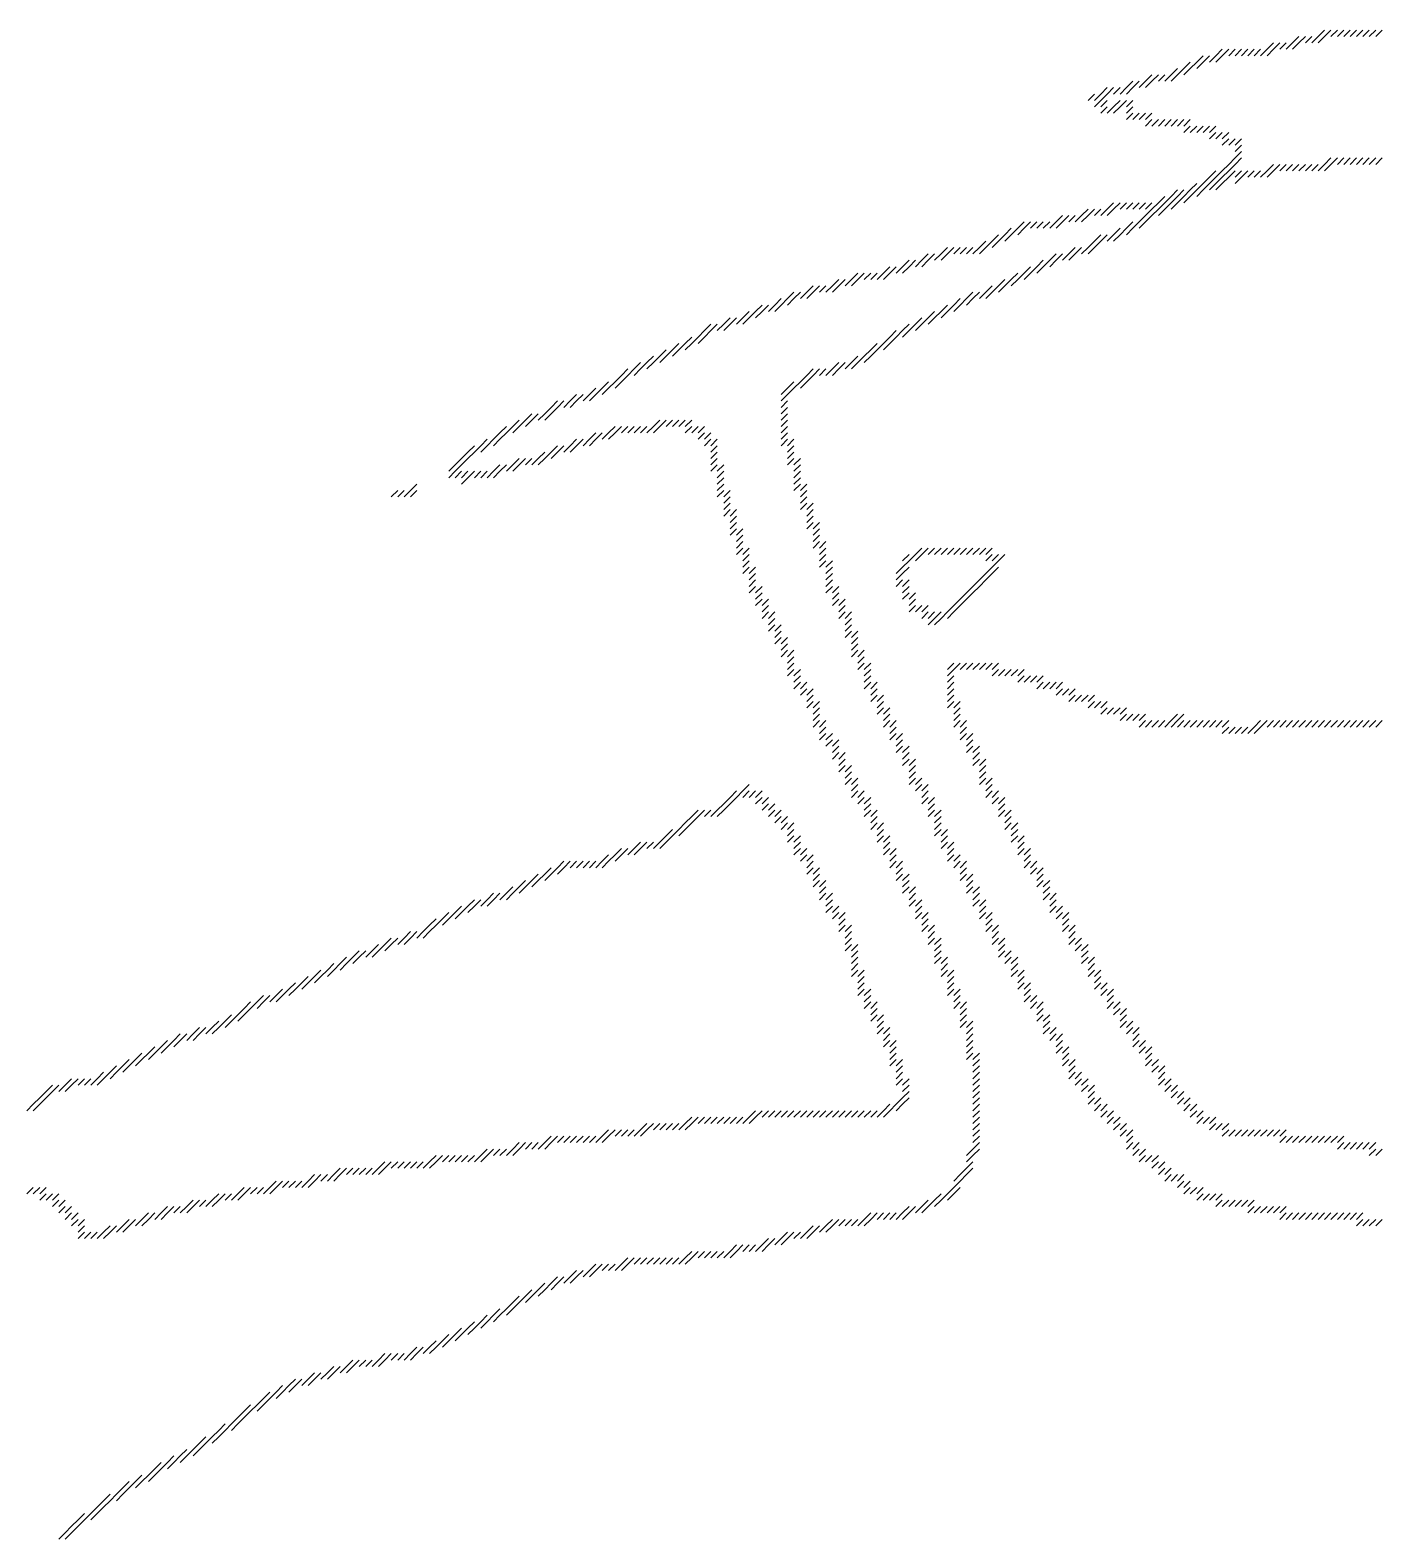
# Model space of a CAD drawing. Header units: metres. Extents: x 526 to 1383, y 73 to 1012.
# Drawn here: x 715.5 to 926.5, y 724.5 to 960 of the extents above; entities that cross this region are included whole.
import ezdxf

# ---------------------------------------------------------------- set-up
doc = ezdxf.new("R2010")
doc.units = ezdxf.units.M

msp = doc.modelspace()

# ---------------------------------------------------------------- linework, layer by layer
for p, q in [((913, 958), (914, 959)), ((914, 958), (915, 959)), ((915, 958), (916, 959)), ((916, 958), (917, 959)), ((917, 959), (918, 960)), ((917, 958), (918, 959)), ((918, 959), (919, 960)), ((919, 959), (920, 960)), ((920, 959), (921, 960)), ((921, 959), (922, 960)), ((922, 959), (923, 960)), ((923, 959), (924, 960)), ((924, 959), (925, 960)), ((925, 959), (926, 960)), ((926, 959), (927, 960)), ((901, 956), (902, 957)), ((902, 956), (903, 957)), ((903, 956), (904, 957)), ((904, 956), (905, 957)), ((905, 956), (906, 957)), ((906, 956), (907, 957)), ((907, 956), (908, 957)), ((908, 956), (909, 957)), ((909, 957), (910, 958)), ((909, 956), (910, 957)), ((910, 957), (911, 958)), ((911, 957), (912, 958)), ((912, 957), (913, 958)), ((913, 957), (914, 958)), ((894, 953), (895, 954)), ((895, 953), (896, 954)), ((896, 954), (897, 955)), ((896, 953), (897, 954)), ((897, 954), (898, 955)), ((898, 955), (899, 956)), ((898, 954), (899, 955)), ((899, 955), (900, 956)), ((900, 955), (901, 956)), ((901, 955), (902, 956)), ((887, 951), (888, 952)), ((888, 951), (889, 952)), ((889, 951), (890, 952)), ((890, 952), (891, 953)), ((890, 951), (891, 952)), ((891, 952), (892, 953)), ((892, 952), (893, 953)), ((893, 952), (894, 953)), ((894, 952), (895, 953)), ((881, 949), (882, 950)), ((882, 949), (883, 950)), ((883, 950), (884, 951)), ((883, 949), (884, 950)), ((884, 950), (885, 951)), ((885, 950), (886, 951)), ((886, 950), (887, 951)), ((887, 950), (888, 951)), ((882, 948), (883, 949)), ((883, 948), (884, 949)), ((883, 947), (884, 948)), ((884, 947), (885, 948)), ((885, 948), (886, 949)), ((885, 947), (886, 948)), ((886, 948), (887, 949)), ((887, 948), (888, 949)), ((887, 947), (888, 948)), ((887, 946), (888, 947)), ((888, 946), (889, 947)), ((889, 946), (890, 947)), ((890, 946), (891, 947)), ((890, 945), (891, 946)), ((891, 945), (892, 946)), ((892, 945), (893, 946)), ((893, 945), (894, 946)), ((894, 945), (895, 946)), ((895, 945), (896, 946)), ((896, 945), (897, 946)), ((896, 944), (897, 945)), ((897, 944), (898, 945)), ((898, 944), (899, 945)), ((899, 944), (900, 945)), ((900, 944), (901, 945)), ((900, 943), (901, 944)), ((901, 943), (902, 944)), ((902, 943), (903, 944)), ((902, 942), (903, 943)), ((903, 942), (904, 943)), ((904, 942), (905, 943)), ((904, 941), (905, 942)), ((903, 939), (904, 940)), ((904, 940), (905, 941)), ((904, 939), (905, 940)), ((918, 939), (919, 940)), ((919, 939), (920, 940)), ((920, 939), (921, 940)), ((921, 939), (922, 940)), ((922, 939), (923, 940)), ((923, 939), (924, 940)), ((924, 939), (925, 940)), ((925, 939), (926, 940)), ((926, 939), (927, 940)), ((900, 937), (901, 938)), ((901, 937), (902, 938)), ((902, 938), (903, 939)), ((902, 937), (903, 938)), ((903, 938), (904, 939)), ((903, 937), (904, 938)), ((904, 937), (905, 938)), ((905, 937), (906, 938)), ((906, 937), (907, 938)), ((907, 937), (908, 938)), ((908, 937), (909, 938)), ((909, 938), (910, 939)), ((909, 937), (910, 938)), ((910, 938), (911, 939)), ((911, 938), (912, 939)), ((912, 938), (913, 939)), ((913, 938), (914, 939)), ((914, 938), (915, 939)), ((915, 938), (916, 939)), ((916, 938), (917, 939)), ((917, 938), (918, 939)), ((918, 938), (919, 939)), ((894, 934), (895, 935)), ((895, 934), (896, 935)), ((896, 934), (897, 935)), ((897, 935), (898, 936)), ((897, 934), (898, 935)), ((898, 935), (899, 936)), ((898, 934), (899, 935)), ((899, 936), (900, 937)), ((899, 935), (900, 936)), ((900, 936), (901, 937)), ((900, 935), (901, 936)), ((901, 936), (902, 937)), ((901, 935), (902, 936)), ((902, 936), (903, 937)), ((904, 936), (905, 937)), ((884, 932), (885, 933)), ((885, 932), (886, 933)), ((886, 932), (887, 933)), ((887, 932), (888, 933)), ((888, 932), (889, 933)), ((889, 932), (890, 933)), ((890, 932), (891, 933)), ((891, 932), (892, 933)), ((892, 933), (893, 934)), ((892, 932), (893, 933)), ((893, 933), (894, 934)), ((893, 932), (894, 933)), ((894, 933), (895, 934)), ((894, 932), (895, 933)), ((895, 933), (896, 934)), ((896, 933), (897, 934)), ((876, 930), (877, 931)), ((877, 930), (878, 931)), ((878, 930), (879, 931)), ((879, 930), (880, 931)), ((880, 931), (881, 932)), ((880, 930), (881, 931)), ((881, 931), (882, 932)), ((882, 931), (883, 932)), ((883, 931), (884, 932)), ((884, 931), (885, 932)), ((889, 930), (890, 931)), ((890, 931), (891, 932)), ((890, 930), (891, 931)), ((891, 931), (892, 932)), ((892, 931), (893, 932)), ((866, 927), (867, 928)), ((867, 927), (868, 928)), ((868, 928), (869, 929)), ((868, 927), (869, 928)), ((869, 928), (870, 929)), ((870, 929), (871, 930)), ((870, 928), (871, 929)), ((871, 929), (872, 930)), ((872, 929), (873, 930)), ((873, 929), (874, 930)), ((874, 929), (875, 930)), ((875, 929), (876, 930)), ((876, 929), (877, 930)), ((882, 927), (883, 928)), ((883, 927), (884, 928)), ((884, 927), (885, 928)), ((885, 928), (886, 929)), ((885, 927), (886, 928)), ((886, 928), (887, 929)), ((887, 929), (888, 930)), ((887, 928), (888, 929)), ((888, 929), (889, 930)), ((889, 929), (890, 930)), ((858, 925), (859, 926)), ((859, 925), (860, 926)), ((860, 925), (861, 926)), ((861, 925), (862, 926)), ((862, 925), (863, 926)), ((863, 925), (864, 926)), ((864, 926), (865, 927)), ((864, 925), (865, 926)), ((865, 926), (866, 927)), ((866, 926), (867, 927)), ((878, 925), (879, 926)), ((879, 925), (880, 926)), ((880, 925), (881, 926)), ((881, 926), (882, 927)), ((881, 925), (882, 926)), ((882, 926), (883, 927)), ((852, 923), (853, 924)), ((853, 923), (854, 924)), ((854, 923), (855, 924)), ((855, 924), (856, 925)), ((855, 923), (856, 924)), ((856, 924), (857, 925)), ((857, 924), (858, 925)), ((858, 924), (859, 925)), ((873, 923), (874, 924)), ((874, 923), (875, 924)), ((875, 924), (876, 925)), ((875, 923), (876, 924)), ((876, 924), (877, 925)), ((877, 924), (878, 925)), ((878, 924), (879, 925)), ((841, 920), (842, 921)), ((842, 920), (843, 921)), ((843, 920), (844, 921)), ((844, 921), (845, 922)), ((844, 920), (845, 921)), ((845, 921), (846, 922)), ((846, 921), (847, 922)), ((847, 921), (848, 922)), ((848, 921), (849, 922)), ((849, 922), (850, 923)), ((849, 921), (850, 922)), ((850, 922), (851, 923)), ((851, 922), (852, 923)), ((852, 922), (853, 923)), ((867, 920), (868, 921)), ((868, 920), (869, 921)), ((869, 921), (870, 922)), ((869, 920), (870, 921)), ((870, 921), (871, 922)), ((871, 922), (872, 923)), ((871, 921), (872, 922)), ((872, 922), (873, 923)), ((873, 922), (874, 923)), ((834, 918), (835, 919)), ((835, 918), (836, 919)), ((836, 918), (837, 919)), ((837, 919), (838, 920)), ((837, 918), (838, 919)), ((838, 919), (839, 920)), ((839, 919), (840, 920)), ((840, 919), (841, 920)), ((841, 919), (842, 920)), ((862, 918), (863, 919)), ((863, 918), (864, 919)), ((864, 918), (865, 919)), ((865, 919), (866, 920)), ((865, 918), (866, 919)), ((866, 919), (867, 920)), ((867, 919), (868, 920)), ((829, 916), (830, 917)), ((830, 916), (831, 917)), ((831, 916), (832, 917)), ((832, 917), (833, 918)), ((832, 916), (833, 917)), ((833, 917), (834, 918)), ((834, 917), (835, 918)), ((858, 916), (859, 917)), ((859, 916), (860, 917)), ((860, 917), (861, 918)), ((860, 916), (861, 917)), ((861, 917), (862, 918)), ((862, 917), (863, 918)), ((821, 913), (822, 914)), ((822, 913), (823, 914)), ((823, 913), (824, 914)), ((824, 914), (825, 915)), ((824, 913), (825, 914)), ((825, 914), (826, 915)), ((826, 914), (827, 915)), ((827, 915), (828, 916)), ((827, 914), (828, 915)), ((828, 915), (829, 916)), ((829, 915), (830, 916)), ((852, 913), (853, 914)), ((853, 913), (854, 914)), ((854, 914), (855, 915)), ((854, 913), (855, 914)), ((855, 914), (856, 915)), ((856, 915), (857, 916)), ((856, 914), (857, 915)), ((857, 915), (858, 916)), ((858, 915), (859, 916)), ((818, 911), (819, 912)), ((819, 911), (820, 912)), ((820, 912), (821, 913)), ((820, 911), (821, 912)), ((821, 912), (822, 913)), ((849, 911), (850, 912)), ((850, 912), (851, 913)), ((850, 911), (851, 912)), ((851, 912), (852, 913)), ((852, 912), (853, 913)), ((814, 909), (815, 910)), ((815, 909), (816, 910)), ((816, 910), (817, 911)), ((816, 909), (817, 910)), ((817, 910), (818, 911)), ((818, 910), (819, 911)), ((846, 909), (847, 910)), ((847, 910), (848, 911)), ((847, 909), (848, 910)), ((848, 910), (849, 911)), ((849, 910), (850, 911)), ((808, 906), (809, 907)), ((809, 906), (810, 907)), ((810, 907), (811, 908)), ((810, 906), (811, 907)), ((811, 907), (812, 908)), ((812, 908), (813, 909)), ((812, 907), (813, 908)), ((813, 908), (814, 909)), ((814, 908), (815, 909)), ((837, 906), (838, 907)), ((838, 906), (839, 907)), ((839, 906), (840, 907)), ((840, 906), (841, 907)), ((841, 907), (842, 908)), ((841, 906), (842, 907)), ((842, 907), (843, 908)), ((843, 907), (844, 908)), ((844, 908), (845, 909)), ((844, 907), (845, 908)), ((845, 908), (846, 909)), ((846, 908), (847, 909)), ((805, 904), (806, 905)), ((806, 904), (807, 905)), ((807, 905), (808, 906)), ((807, 904), (808, 905)), ((808, 905), (809, 906)), ((834, 904), (835, 905)), ((835, 904), (836, 905)), ((836, 905), (837, 906)), ((836, 904), (837, 905)), ((837, 905), (838, 906)), ((797, 901), (798, 902)), ((798, 901), (799, 902)), ((799, 901), (800, 902)), ((800, 902), (801, 903)), ((800, 901), (801, 902)), ((801, 902), (802, 903)), ((802, 902), (803, 903)), ((803, 903), (804, 904)), ((803, 902), (804, 903)), ((804, 903), (805, 904)), ((805, 903), (806, 904)), ((833, 903), (834, 904)), ((833, 902), (834, 903)), ((833, 901), (834, 902)), ((834, 903), (835, 904)), ((793, 899), (794, 900)), ((794, 899), (795, 900)), ((795, 899), (796, 900)), ((796, 900), (797, 901)), ((796, 899), (797, 900)), ((797, 900), (798, 901)), ((833, 900), (834, 901)), ((833, 899), (834, 900)), ((789, 897), (790, 898)), ((790, 897), (791, 898)), ((791, 898), (792, 899)), ((791, 897), (792, 898)), ((792, 898), (793, 899)), ((793, 898), (794, 899)), ((806, 897), (807, 898)), ((807, 897), (808, 898)), ((808, 897), (809, 898)), ((809, 897), (810, 898)), ((810, 897), (811, 898)), ((811, 897), (812, 898)), ((812, 897), (813, 898)), ((813, 898), (814, 899)), ((813, 897), (814, 898)), ((814, 898), (815, 899)), ((815, 898), (816, 899)), ((816, 898), (817, 899)), ((817, 898), (818, 899)), ((818, 898), (819, 899)), ((818, 897), (819, 898)), ((819, 897), (820, 898)), ((820, 897), (821, 898)), ((833, 898), (834, 899)), ((833, 897), (834, 898)), ((784, 894), (785, 895)), ((785, 894), (786, 895)), ((786, 895), (787, 896)), ((786, 894), (787, 895)), ((787, 895), (788, 896)), ((788, 896), (789, 897)), ((788, 895), (789, 896)), ((789, 896), (790, 897)), ((797, 894), (798, 895)), ((798, 894), (799, 895)), ((799, 894), (800, 895)), ((800, 895), (801, 896)), ((800, 894), (801, 895)), ((801, 895), (802, 896)), ((802, 895), (803, 896)), ((803, 896), (804, 897)), ((803, 895), (804, 896)), ((804, 896), (805, 897)), ((805, 896), (806, 897)), ((806, 896), (807, 897)), ((820, 896), (821, 897)), ((821, 896), (822, 897)), ((821, 895), (822, 896)), ((822, 895), (823, 896)), ((822, 894), (823, 895)), ((833, 896), (834, 897)), ((833, 895), (834, 896)), ((834, 895), (835, 896)), ((834, 894), (835, 895)), ((782, 892), (783, 893)), ((783, 893), (784, 894)), ((783, 892), (784, 893)), ((784, 893), (785, 894)), ((791, 892), (792, 893)), ((792, 892), (793, 893)), ((793, 892), (794, 893)), ((794, 892), (795, 893)), ((795, 893), (796, 894)), ((795, 892), (796, 893)), ((796, 893), (797, 894)), ((797, 893), (798, 894)), ((822, 893), (823, 894)), ((822, 892), (823, 893)), ((834, 893), (835, 894)), ((834, 892), (835, 893)), ((835, 892), (836, 893)), ((781, 891), (782, 892)), ((781, 890), (782, 891)), ((782, 891), (783, 892)), ((782, 890), (783, 891)), ((783, 890), (784, 891)), ((784, 890), (785, 891)), ((785, 890), (786, 891)), ((786, 890), (787, 891)), ((787, 890), (788, 891)), ((788, 891), (789, 892)), ((788, 890), (789, 891)), ((789, 891), (790, 892)), ((790, 891), (791, 892)), ((791, 891), (792, 892)), ((822, 891), (823, 892)), ((823, 891), (824, 892)), ((823, 890), (824, 891)), ((835, 891), (836, 892)), ((835, 890), (836, 891)), ((772, 887), (773, 888)), ((773, 887), (774, 888)), ((774, 887), (775, 888)), ((775, 888), (776, 889)), ((775, 887), (776, 888)), ((783, 889), (784, 890)), ((823, 889), (824, 890)), ((823, 888), (824, 889)), ((823, 887), (824, 888)), ((824, 887), (825, 888)), ((835, 889), (836, 890)), ((835, 888), (836, 889)), ((836, 888), (837, 889)), ((836, 887), (837, 888)), ((824, 886), (825, 887)), ((824, 885), (825, 886)), ((836, 886), (837, 887)), ((836, 885), (837, 886)), ((837, 885), (838, 886)), ((824, 884), (825, 885)), ((825, 884), (826, 885)), ((825, 883), (826, 884)), ((837, 884), (838, 885)), ((837, 883), (838, 884)), ((825, 882), (826, 883)), ((825, 881), (826, 882)), ((826, 881), (827, 882)), ((826, 880), (827, 881)), ((837, 882), (838, 883)), ((838, 882), (839, 883)), ((838, 881), (839, 882)), ((838, 880), (839, 881)), ((826, 879), (827, 880)), ((826, 878), (827, 879)), ((827, 878), (828, 879)), ((838, 879), (839, 880)), ((839, 879), (840, 880)), ((839, 878), (840, 879)), ((854, 878), (855, 879)), ((855, 878), (856, 879)), ((856, 878), (857, 879)), ((857, 878), (858, 879)), ((858, 878), (859, 879)), ((859, 878), (860, 879)), ((860, 878), (861, 879)), ((861, 878), (862, 879)), ((862, 878), (863, 879)), ((863, 878), (864, 879)), ((864, 878), (865, 879)), ((865, 878), (866, 879)), ((827, 877), (828, 878)), ((827, 876), (828, 877)), ((839, 877), (840, 878)), ((839, 876), (840, 877)), ((840, 876), (841, 877)), ((852, 877), (853, 878)), ((852, 876), (853, 877)), ((853, 877), (854, 878)), ((854, 877), (855, 878)), ((865, 877), (866, 878)), ((866, 877), (867, 878)), ((866, 876), (867, 877)), ((867, 877), (868, 878)), ((827, 875), (828, 876)), ((828, 875), (829, 876)), ((828, 874), (829, 875)), ((828, 873), (829, 874)), ((840, 875), (841, 876)), ((840, 874), (841, 875)), ((840, 873), (841, 874)), ((851, 875), (852, 876)), ((851, 874), (852, 875)), ((851, 873), (852, 874)), ((852, 875), (853, 876)), ((852, 873), (853, 874)), ((863, 873), (864, 874)), ((864, 874), (865, 875)), ((864, 873), (865, 874)), ((865, 875), (866, 876)), ((865, 874), (866, 875)), ((866, 875), (867, 876)), ((828, 872), (829, 873)), ((829, 872), (830, 873)), ((829, 871), (830, 872)), ((840, 872), (841, 873)), ((841, 872), (842, 873)), ((841, 871), (842, 872)), ((852, 872), (853, 873)), ((852, 871), (853, 872)), ((853, 871), (854, 872)), ((861, 871), (862, 872)), ((862, 872), (863, 873)), ((862, 871), (863, 872)), ((863, 872), (864, 873)), ((829, 870), (830, 871)), ((830, 870), (831, 871)), ((830, 869), (831, 870)), ((830, 868), (831, 869)), ((831, 868), (832, 869)), ((841, 870), (842, 871)), ((842, 870), (843, 871)), ((842, 869), (843, 870)), ((842, 868), (843, 869)), ((843, 868), (844, 869)), ((853, 870), (854, 871)), ((853, 869), (854, 870)), ((854, 869), (855, 870)), ((855, 869), (856, 870)), ((855, 868), (856, 869)), ((856, 868), (857, 869)), ((857, 868), (858, 869)), ((858, 868), (859, 869)), ((859, 869), (860, 870)), ((859, 868), (860, 869)), ((860, 870), (861, 871)), ((860, 869), (861, 870)), ((861, 870), (862, 871)), ((831, 867), (832, 868)), ((831, 866), (832, 867)), ((832, 866), (833, 867)), ((843, 867), (844, 868)), ((843, 866), (844, 867)), ((856, 867), (857, 868)), ((857, 867), (858, 868)), ((832, 865), (833, 866)), ((832, 864), (833, 865)), ((833, 864), (834, 865)), ((843, 865), (844, 866)), ((844, 865), (845, 866)), ((844, 864), (845, 865)), ((833, 863), (834, 864)), ((833, 862), (834, 863)), ((834, 862), (835, 863)), ((834, 861), (835, 862)), ((844, 863), (845, 864)), ((844, 862), (845, 863)), ((845, 862), (846, 863)), ((845, 861), (846, 862)), ((834, 860), (835, 861)), ((834, 859), (835, 860)), ((835, 859), (836, 860)), ((845, 860), (846, 861)), ((846, 860), (847, 861)), ((846, 859), (847, 860)), ((859, 860), (860, 861)), ((859, 859), (860, 860)), ((860, 860), (861, 861)), ((861, 860), (862, 861)), ((862, 860), (863, 861)), ((863, 860), (864, 861)), ((864, 860), (865, 861)), ((865, 860), (866, 861)), ((866, 860), (867, 861)), ((866, 859), (867, 860)), ((867, 859), (868, 860)), ((868, 859), (869, 860)), ((869, 859), (870, 860)), ((870, 859), (871, 860)), ((835, 858), (836, 859)), ((835, 857), (836, 858)), ((836, 857), (837, 858)), ((846, 858), (847, 859)), ((846, 857), (847, 858)), ((847, 857), (848, 858)), ((859, 858), (860, 859)), ((859, 857), (860, 858)), ((870, 858), (871, 859)), ((871, 858), (872, 859)), ((872, 858), (873, 859)), ((873, 858), (874, 859)), ((873, 857), (874, 858)), ((874, 857), (875, 858)), ((875, 857), (876, 858)), ((876, 857), (877, 858)), ((836, 856), (837, 857)), ((837, 856), (838, 857)), ((837, 855), (838, 856)), ((837, 854), (838, 855)), ((838, 854), (839, 855)), ((847, 856), (848, 857)), ((847, 855), (848, 856)), ((848, 855), (849, 856)), ((848, 854), (849, 855)), ((859, 856), (860, 857)), ((859, 855), (860, 856)), ((859, 854), (860, 855)), ((860, 854), (861, 855)), ((876, 856), (877, 857)), ((877, 856), (878, 857)), ((878, 856), (879, 857)), ((878, 855), (879, 856)), ((879, 855), (880, 856)), ((880, 855), (881, 856)), ((881, 855), (882, 856)), ((881, 854), (882, 855)), ((882, 854), (883, 855)), ((883, 854), (884, 855)), ((838, 853), (839, 854)), ((838, 852), (839, 853)), ((848, 853), (849, 854)), ((849, 853), (850, 854)), ((849, 852), (850, 853)), ((860, 853), (861, 854)), ((860, 852), (861, 853)), ((883, 853), (884, 854)), ((884, 853), (885, 854)), ((885, 853), (886, 854)), ((886, 853), (887, 854)), ((886, 852), (887, 853)), ((887, 852), (888, 853)), ((888, 852), (889, 853)), ((889, 852), (890, 853)), ((894, 852), (895, 853)), ((895, 852), (896, 853)), ((838, 851), (839, 852)), ((839, 851), (840, 852)), ((839, 850), (840, 851)), ((849, 851), (850, 852)), ((850, 851), (851, 852)), ((850, 850), (851, 851)), ((860, 851), (861, 852)), ((861, 851), (862, 852)), ((861, 850), (862, 851)), ((889, 851), (890, 852)), ((890, 851), (891, 852)), ((891, 851), (892, 852)), ((892, 851), (893, 852)), ((893, 851), (894, 852)), ((894, 851), (895, 852)), ((895, 851), (896, 852)), ((896, 851), (897, 852)), ((897, 851), (898, 852)), ((898, 851), (899, 852)), ((899, 851), (900, 852)), ((900, 851), (901, 852)), ((901, 851), (902, 852)), ((902, 851), (903, 852)), ((902, 850), (903, 851)), ((903, 850), (904, 851)), ((904, 850), (905, 851)), ((905, 850), (906, 851)), ((906, 850), (907, 851)), ((907, 851), (908, 852)), ((907, 850), (908, 851)), ((908, 851), (909, 852)), ((909, 851), (910, 852)), ((910, 851), (911, 852)), ((911, 851), (912, 852)), ((912, 851), (913, 852)), ((913, 851), (914, 852)), ((914, 851), (915, 852)), ((915, 851), (916, 852)), ((916, 851), (917, 852)), ((917, 851), (918, 852)), ((918, 851), (919, 852)), ((919, 851), (920, 852)), ((920, 851), (921, 852)), ((921, 851), (922, 852)), ((922, 851), (923, 852)), ((923, 851), (924, 852)), ((924, 851), (925, 852)), ((925, 851), (926, 852)), ((926, 851), (927, 852)), ((839, 849), (840, 850)), ((840, 849), (841, 850)), ((840, 848), (841, 849)), ((841, 848), (842, 849)), ((841, 847), (842, 848)), ((850, 849), (851, 850)), ((851, 849), (852, 850)), ((851, 848), (852, 849)), ((851, 847), (852, 848)), ((852, 847), (853, 848)), ((861, 849), (862, 850)), ((862, 849), (863, 850)), ((862, 848), (863, 849)), ((862, 847), (863, 848)), ((863, 847), (864, 848)), ((841, 846), (842, 847)), ((842, 846), (843, 847)), ((842, 845), (843, 846)), ((852, 846), (853, 847)), ((852, 845), (853, 846)), ((853, 845), (854, 846)), ((863, 846), (864, 847)), ((863, 845), (864, 846)), ((864, 845), (865, 846)), ((842, 844), (843, 845)), ((843, 844), (844, 845)), ((843, 843), (844, 844)), ((853, 844), (854, 845)), ((853, 843), (854, 844)), ((864, 844), (865, 845)), ((864, 843), (865, 844)), ((825, 840), (826, 841)), ((826, 840), (827, 841)), ((827, 841), (828, 842)), ((827, 840), (828, 841)), ((828, 840), (829, 841)), ((829, 840), (830, 841)), ((843, 842), (844, 843)), ((844, 842), (845, 843)), ((844, 841), (845, 842)), ((844, 840), (845, 841)), ((845, 840), (846, 841)), ((853, 842), (854, 843)), ((854, 842), (855, 843)), ((854, 841), (855, 842)), ((855, 841), (856, 842)), ((855, 840), (856, 841)), ((864, 842), (865, 843)), ((865, 842), (866, 843)), ((865, 841), (866, 842)), ((865, 840), (866, 841)), ((866, 840), (867, 841)), ((823, 838), (824, 839)), ((824, 839), (825, 840)), ((824, 838), (825, 839)), ((825, 839), (826, 840)), ((829, 839), (830, 840)), ((830, 839), (831, 840)), ((830, 838), (831, 839)), ((831, 838), (832, 839)), ((845, 839), (846, 840)), ((846, 839), (847, 840)), ((846, 838), (847, 839)), ((855, 839), (856, 840)), ((856, 839), (857, 840)), ((856, 838), (857, 839)), ((866, 839), (867, 840)), ((867, 839), (868, 840)), ((867, 838), (868, 839)), ((818, 836), (819, 837)), ((819, 837), (820, 838)), ((819, 836), (820, 837)), ((820, 837), (821, 838)), ((821, 837), (822, 838)), ((822, 837), (823, 838)), ((823, 837), (824, 838)), ((831, 837), (832, 838)), ((832, 837), (833, 838)), ((832, 836), (833, 837)), ((833, 836), (834, 837)), ((846, 837), (847, 838)), ((847, 837), (848, 838)), ((847, 836), (848, 837)), ((856, 837), (857, 838)), ((857, 837), (858, 838)), ((857, 836), (858, 837)), ((867, 837), (868, 838)), ((868, 837), (869, 838)), ((868, 836), (869, 837)), ((814, 833), (815, 834)), ((815, 834), (816, 835)), ((815, 833), (816, 834)), ((816, 834), (817, 835)), ((817, 835), (818, 836)), ((817, 834), (818, 835)), ((818, 835), (819, 836)), ((833, 835), (834, 836)), ((834, 835), (835, 836)), ((834, 834), (835, 835)), ((834, 833), (835, 834)), ((835, 833), (836, 834)), ((847, 835), (848, 836)), ((848, 835), (849, 836)), ((848, 834), (849, 835)), ((848, 833), (849, 834)), ((849, 833), (850, 834)), ((857, 835), (858, 836)), ((857, 834), (858, 835)), ((858, 834), (859, 835)), ((858, 833), (859, 834)), ((868, 835), (869, 836)), ((869, 835), (870, 836)), ((869, 834), (870, 835)), ((869, 833), (870, 834)), ((870, 833), (871, 834)), ((807, 831), (808, 832)), ((808, 831), (809, 832)), ((809, 831), (810, 832)), ((810, 832), (811, 833)), ((810, 831), (811, 832)), ((811, 832), (812, 833)), ((812, 832), (813, 833)), ((813, 832), (814, 833)), ((814, 832), (815, 833)), ((835, 832), (836, 833)), ((835, 831), (836, 832)), ((836, 831), (837, 832)), ((849, 832), (850, 833)), ((849, 831), (850, 832)), ((850, 831), (851, 832)), ((858, 832), (859, 833)), ((859, 832), (860, 833)), ((859, 831), (860, 832)), ((870, 832), (871, 833)), ((870, 831), (871, 832)), ((871, 831), (872, 832)), ((796, 828), (797, 829)), ((797, 828), (798, 829)), ((798, 829), (799, 830)), ((798, 828), (799, 829)), ((799, 829), (800, 830)), ((800, 829), (801, 830)), ((801, 829), (802, 830)), ((802, 829), (803, 830)), ((803, 829), (804, 830)), ((804, 829), (805, 830)), ((805, 830), (806, 831)), ((805, 829), (806, 830)), ((806, 830), (807, 831)), ((807, 830), (808, 831)), ((836, 830), (837, 831)), ((837, 830), (838, 831)), ((837, 829), (838, 830)), ((837, 828), (838, 829)), ((838, 828), (839, 829)), ((850, 830), (851, 831)), ((850, 829), (851, 830)), ((851, 829), (852, 830)), ((851, 828), (852, 829)), ((859, 830), (860, 831)), ((860, 830), (861, 831)), ((860, 829), (861, 830)), ((861, 829), (862, 830)), ((861, 828), (862, 829)), ((871, 830), (872, 831)), ((871, 829), (872, 830)), ((872, 829), (873, 830)), ((872, 828), (873, 829)), ((873, 828), (874, 829)), ((792, 826), (793, 827)), ((793, 826), (794, 827)), ((794, 827), (795, 828)), ((794, 826), (795, 827)), ((795, 827), (796, 828)), ((796, 827), (797, 828)), ((838, 827), (839, 828)), ((838, 826), (839, 827)), ((839, 826), (840, 827)), ((851, 827), (852, 828)), ((852, 827), (853, 828)), ((852, 826), (853, 827)), ((861, 827), (862, 828)), ((862, 827), (863, 828)), ((862, 826), (863, 827)), ((873, 827), (874, 828)), ((873, 826), (874, 827)), ((874, 826), (875, 827)), ((787, 824), (788, 825)), ((788, 824), (789, 825)), ((789, 824), (790, 825)), ((790, 825), (791, 826)), ((790, 824), (791, 825)), ((791, 825), (792, 826)), ((792, 825), (793, 826)), ((839, 825), (840, 826)), ((839, 824), (840, 825)), ((840, 824), (841, 825)), ((852, 825), (853, 826)), ((853, 825), (854, 826)), ((853, 824), (854, 825)), ((862, 825), (863, 826)), ((863, 825), (864, 826)), ((863, 824), (864, 825)), ((874, 825), (875, 826)), ((874, 824), (875, 825)), ((875, 824), (876, 825)), ((780, 821), (781, 822)), ((781, 821), (782, 822)), ((782, 822), (783, 823)), ((782, 821), (783, 822)), ((783, 822), (784, 823)), ((784, 823), (785, 824)), ((784, 822), (785, 823)), ((785, 823), (786, 824)), ((786, 823), (787, 824)), ((787, 823), (788, 824)), ((840, 823), (841, 824)), ((840, 822), (841, 823)), ((841, 822), (842, 823)), ((841, 821), (842, 822)), ((842, 821), (843, 822)), ((853, 823), (854, 824)), ((854, 823), (855, 824)), ((854, 822), (855, 823)), ((854, 821), (855, 822)), ((855, 821), (856, 822)), ((863, 823), (864, 824)), ((864, 823), (865, 824)), ((864, 822), (865, 823)), ((864, 821), (865, 822)), ((865, 821), (866, 822)), ((875, 823), (876, 824)), ((875, 822), (876, 823)), ((876, 822), (877, 823)), ((876, 821), (877, 822)), ((877, 821), (878, 822)), ((777, 819), (778, 820)), ((778, 820), (779, 821)), ((778, 819), (779, 820)), ((779, 820), (780, 821)), ((780, 820), (781, 821)), ((842, 820), (843, 821)), ((842, 819), (843, 820)), ((843, 819), (844, 820)), ((855, 820), (856, 821)), ((855, 819), (856, 820)), ((856, 819), (857, 820)), ((865, 820), (866, 821)), ((865, 819), (866, 820)), ((866, 819), (867, 820)), ((877, 820), (878, 821)), ((877, 819), (878, 820)), ((878, 819), (879, 820)), ((771, 817), (772, 818)), ((772, 817), (773, 818)), ((773, 817), (774, 818)), ((774, 818), (775, 819)), ((774, 817), (775, 818)), ((775, 818), (776, 819)), ((776, 818), (777, 819)), ((777, 818), (778, 819)), ((843, 818), (844, 819)), ((843, 817), (844, 818)), ((856, 818), (857, 819)), ((856, 817), (857, 818)), ((857, 817), (858, 818)), ((866, 818), (867, 819)), ((866, 817), (867, 818)), ((867, 817), (868, 818)), ((878, 818), (879, 819)), ((878, 817), (879, 818)), ((879, 817), (880, 818)), ((764, 814), (765, 815)), ((765, 814), (766, 815)), ((766, 815), (767, 816)), ((766, 814), (767, 815)), ((767, 815), (768, 816)), ((768, 815), (769, 816)), ((769, 816), (770, 817)), ((769, 815), (770, 816)), ((770, 816), (771, 817)), ((771, 816), (772, 817)), ((843, 816), (844, 817)), ((844, 816), (845, 817)), ((844, 815), (845, 816)), ((844, 814), (845, 815)), ((857, 816), (858, 817)), ((857, 815), (858, 816)), ((857, 814), (858, 815)), ((858, 814), (859, 815)), ((867, 816), (868, 817)), ((867, 815), (868, 816)), ((868, 815), (869, 816)), ((868, 814), (869, 815)), ((869, 814), (870, 815)), ((879, 816), (880, 817)), ((880, 816), (881, 817)), ((880, 815), (881, 816)), ((880, 814), (881, 815)), ((881, 814), (882, 815)), ((760, 812), (761, 813)), ((761, 812), (762, 813)), ((762, 813), (763, 814)), ((762, 812), (763, 813)), ((763, 813), (764, 814)), ((764, 813), (765, 814)), ((844, 813), (845, 814)), ((844, 812), (845, 813)), ((845, 812), (846, 813)), ((858, 813), (859, 814)), ((858, 812), (859, 813)), ((859, 812), (860, 813)), ((869, 813), (870, 814)), ((869, 812), (870, 813)), ((870, 812), (871, 813)), ((881, 813), (882, 814)), ((881, 812), (882, 813)), ((882, 812), (883, 813)), ((756, 810), (757, 811)), ((757, 810), (758, 811)), ((758, 811), (759, 812)), ((758, 810), (759, 811)), ((759, 811), (760, 812)), ((760, 811), (761, 812)), ((845, 811), (846, 812)), ((845, 810), (846, 811)), ((859, 811), (860, 812)), ((859, 810), (860, 811)), ((870, 811), (871, 812)), ((870, 810), (871, 811)), ((871, 810), (872, 811)), ((882, 811), (883, 812)), ((882, 810), (883, 811)), ((883, 810), (884, 811)), ((749, 807), (750, 808)), ((750, 807), (751, 808)), ((751, 808), (752, 809)), ((751, 807), (752, 808)), ((752, 808), (753, 809)), ((753, 808), (754, 809)), ((754, 809), (755, 810)), ((754, 808), (755, 809)), ((755, 809), (756, 810)), ((756, 809), (757, 810)), ((845, 809), (846, 810)), ((846, 809), (847, 810)), ((846, 808), (847, 809)), ((846, 807), (847, 808)), ((847, 807), (848, 808)), ((859, 809), (860, 810)), ((860, 809), (861, 810)), ((860, 808), (861, 809)), ((860, 807), (861, 808)), ((861, 807), (862, 808)), ((871, 809), (872, 810)), ((871, 808), (872, 809)), ((872, 808), (873, 809)), ((872, 807), (873, 808)), ((873, 807), (874, 808)), ((883, 809), (884, 810)), ((884, 809), (885, 810)), ((884, 808), (885, 809)), ((884, 807), (885, 808)), ((885, 807), (886, 808)), ((746, 805), (747, 806)), ((747, 805), (748, 806)), ((748, 806), (749, 807)), ((748, 805), (749, 806)), ((749, 806), (750, 807)), ((847, 806), (848, 807)), ((847, 805), (848, 806)), ((848, 805), (849, 806)), ((861, 806), (862, 807)), ((861, 805), (862, 806)), ((873, 806), (874, 807)), ((873, 805), (874, 806)), ((874, 805), (875, 806)), ((885, 806), (886, 807)), ((886, 806), (887, 807)), ((886, 805), (887, 806)), ((741, 803), (742, 804)), ((742, 803), (743, 804)), ((743, 803), (744, 804)), ((744, 804), (745, 805)), ((744, 803), (745, 804)), ((745, 804), (746, 805)), ((746, 804), (747, 805)), ((848, 804), (849, 805)), ((848, 803), (849, 804)), ((849, 803), (850, 804)), ((861, 804), (862, 805)), ((862, 804), (863, 805)), ((862, 803), (863, 804)), ((874, 804), (875, 805)), ((874, 803), (875, 804)), ((875, 803), (876, 804)), ((886, 804), (887, 805)), ((887, 804), (888, 805)), ((887, 803), (888, 804)), ((888, 803), (889, 804)), ((734, 800), (735, 801)), ((735, 800), (736, 801)), ((736, 801), (737, 802)), ((736, 800), (737, 801)), ((737, 801), (738, 802)), ((738, 802), (739, 803)), ((738, 801), (739, 802)), ((739, 802), (740, 803)), ((740, 802), (741, 803)), ((741, 802), (742, 803)), ((849, 802), (850, 803)), ((849, 801), (850, 802)), ((850, 801), (851, 802)), ((850, 800), (851, 801)), ((862, 802), (863, 803)), ((862, 801), (863, 802)), ((862, 800), (863, 801)), ((875, 802), (876, 803)), ((876, 802), (877, 803)), ((876, 801), (877, 802)), ((876, 800), (877, 801)), ((877, 800), (878, 801)), ((888, 802), (889, 803)), ((888, 801), (889, 802)), ((889, 801), (890, 802)), ((889, 800), (890, 801)), ((890, 800), (891, 801)), ((730, 798), (731, 799)), ((731, 798), (732, 799)), ((732, 799), (733, 800)), ((732, 798), (733, 799)), ((733, 799), (734, 800)), ((734, 799), (735, 800)), ((850, 799), (851, 800)), ((850, 798), (851, 799)), ((851, 798), (852, 799)), ((862, 799), (863, 800)), ((863, 799), (864, 800)), ((863, 798), (864, 799)), ((877, 799), (878, 800)), ((877, 798), (878, 799)), ((878, 798), (879, 799)), ((890, 799), (891, 800)), ((890, 798), (891, 799)), ((891, 798), (892, 799)), ((721, 795), (722, 796)), ((722, 795), (723, 796)), ((723, 795), (724, 796)), ((724, 795), (725, 796)), ((725, 795), (726, 796)), ((726, 796), (727, 797)), ((726, 795), (727, 796)), ((727, 796), (728, 797)), ((728, 797), (729, 798)), ((728, 796), (729, 797)), ((729, 797), (730, 798)), ((730, 797), (731, 798)), ((851, 797), (852, 798)), ((851, 796), (852, 797)), ((851, 795), (852, 796)), ((852, 795), (853, 796)), ((863, 797), (864, 798)), ((863, 796), (864, 797)), ((863, 795), (864, 796)), ((878, 797), (879, 798)), ((878, 796), (879, 797)), ((879, 796), (880, 797)), ((879, 795), (880, 796)), ((880, 795), (881, 796)), ((891, 797), (892, 798)), ((892, 797), (893, 798)), ((892, 796), (893, 797)), ((892, 795), (893, 796)), ((893, 795), (894, 796)), ((717, 793), (718, 794)), ((718, 794), (719, 795)), ((718, 793), (719, 794)), ((719, 794), (720, 795)), ((720, 794), (721, 795)), ((721, 794), (722, 795)), ((852, 794), (853, 795)), ((852, 793), (853, 794)), ((863, 794), (864, 795)), ((863, 793), (864, 794)), ((880, 794), (881, 795)), ((881, 794), (882, 795)), ((881, 793), (882, 794)), ((893, 794), (894, 795)), ((894, 794), (895, 795)), ((894, 793), (895, 794)), ((895, 793), (896, 794)), ((715, 791), (716, 792)), ((716, 792), (717, 793)), ((716, 791), (717, 792)), ((717, 792), (718, 793)), ((849, 791), (850, 792)), ((850, 791), (851, 792)), ((851, 792), (852, 793)), ((851, 791), (852, 792)), ((852, 792), (853, 793)), ((863, 792), (864, 793)), ((863, 791), (864, 792)), ((881, 792), (882, 793)), ((882, 792), (883, 793)), ((882, 791), (883, 792)), ((883, 791), (884, 792)), ((895, 792), (896, 793)), ((896, 792), (897, 793)), ((896, 791), (897, 792)), ((897, 791), (898, 792)), ((811, 788), (812, 789)), ((812, 788), (813, 789)), ((813, 788), (814, 789)), ((814, 788), (815, 789)), ((815, 788), (816, 789)), ((816, 788), (817, 789)), ((817, 788), (818, 789)), ((818, 789), (819, 790)), ((818, 788), (819, 789)), ((819, 789), (820, 790)), ((820, 789), (821, 790)), ((821, 789), (822, 790)), ((822, 789), (823, 790)), ((823, 789), (824, 790)), ((824, 789), (825, 790)), ((825, 789), (826, 790)), ((826, 789), (827, 790)), ((827, 789), (828, 790)), ((828, 790), (829, 791)), ((828, 789), (829, 790)), ((829, 790), (830, 791)), ((830, 790), (831, 791)), ((831, 790), (832, 791)), ((832, 790), (833, 791)), ((833, 790), (834, 791)), ((834, 790), (835, 791)), ((835, 790), (836, 791)), ((836, 790), (837, 791)), ((837, 790), (838, 791)), ((838, 790), (839, 791)), ((839, 790), (840, 791)), ((840, 790), (841, 791)), ((841, 790), (842, 791)), ((842, 790), (843, 791)), ((843, 790), (844, 791)), ((844, 790), (845, 791)), ((845, 790), (846, 791)), ((846, 790), (847, 791)), ((847, 790), (848, 791)), ((848, 790), (849, 791)), ((849, 790), (850, 791)), ((863, 790), (864, 791)), ((863, 789), (864, 790)), ((863, 788), (864, 789)), ((883, 790), (884, 791)), ((884, 790), (885, 791)), ((884, 789), (885, 790)), ((885, 789), (886, 790)), ((885, 788), (886, 789)), ((886, 788), (887, 789)), ((897, 790), (898, 791)), ((898, 790), (899, 791)), ((898, 789), (899, 790)), ((899, 789), (900, 790)), ((900, 789), (901, 790)), ((900, 788), (901, 789)), ((901, 788), (902, 789)), ((902, 788), (903, 789)), ((796, 786), (797, 787)), ((797, 786), (798, 787)), ((798, 786), (799, 787)), ((799, 786), (800, 787)), ((800, 786), (801, 787)), ((801, 786), (802, 787)), ((802, 786), (803, 787)), ((803, 786), (804, 787)), ((804, 786), (805, 787)), ((805, 787), (806, 788)), ((805, 786), (806, 787)), ((806, 787), (807, 788)), ((807, 787), (808, 788)), ((808, 787), (809, 788)), ((809, 787), (810, 788)), ((810, 787), (811, 788)), ((811, 787), (812, 788)), ((863, 787), (864, 788)), ((863, 786), (864, 787)), ((886, 787), (887, 788)), ((887, 787), (888, 788)), ((887, 786), (888, 787)), ((902, 787), (903, 788)), ((903, 787), (904, 788)), ((904, 787), (905, 788)), ((905, 787), (906, 788)), ((906, 787), (907, 788)), ((907, 787), (908, 788)), ((908, 787), (909, 788)), ((909, 787), (910, 788)), ((910, 787), (911, 788)), ((911, 787), (912, 788)), ((911, 786), (912, 787)), ((912, 786), (913, 787)), ((913, 786), (914, 787)), ((914, 786), (915, 787)), ((915, 786), (916, 787)), ((916, 786), (917, 787)), ((917, 786), (918, 787)), ((918, 786), (919, 787)), ((919, 786), (920, 787)), ((920, 786), (921, 787)), ((786, 784), (787, 785)), ((787, 784), (788, 785)), ((788, 784), (789, 785)), ((789, 784), (790, 785)), ((790, 784), (791, 785)), ((791, 785), (792, 786)), ((791, 784), (792, 785)), ((792, 785), (793, 786)), ((793, 785), (794, 786)), ((794, 785), (795, 786)), ((795, 785), (796, 786)), ((796, 785), (797, 786)), ((862, 784), (863, 785)), ((863, 785), (864, 786)), ((863, 784), (864, 785)), ((887, 785), (888, 786)), ((888, 785), (889, 786)), ((888, 784), (889, 785)), ((889, 784), (890, 785)), ((920, 785), (921, 786)), ((921, 785), (922, 786)), ((922, 785), (923, 786)), ((923, 785), (924, 786)), ((924, 785), (925, 786)), ((925, 785), (926, 786)), ((925, 784), (926, 785)), ((926, 784), (927, 785)), ((763, 781), (764, 782)), ((764, 781), (765, 782)), ((765, 781), (766, 782)), ((766, 781), (767, 782)), ((767, 781), (768, 782)), ((768, 781), (769, 782)), ((769, 781), (770, 782)), ((770, 782), (771, 783)), ((770, 781), (771, 782)), ((771, 782), (772, 783)), ((772, 782), (773, 783)), ((773, 782), (774, 783)), ((774, 782), (775, 783)), ((775, 782), (776, 783)), ((776, 782), (777, 783)), ((777, 782), (778, 783)), ((778, 783), (779, 784)), ((778, 782), (779, 783)), ((779, 783), (780, 784)), ((780, 783), (781, 784)), ((781, 783), (782, 784)), ((782, 783), (783, 784)), ((783, 783), (784, 784)), ((784, 783), (785, 784)), ((785, 783), (786, 784)), ((786, 783), (787, 784)), ((861, 781), (862, 782)), ((862, 783), (863, 784)), ((862, 782), (863, 783)), ((862, 781), (863, 782)), ((889, 783), (890, 784)), ((890, 783), (891, 784)), ((891, 783), (892, 784)), ((891, 782), (892, 783)), ((892, 782), (893, 783)), ((892, 781), (893, 782)), ((893, 781), (894, 782)), ((753, 779), (754, 780)), ((754, 779), (755, 780)), ((755, 779), (756, 780)), ((756, 779), (757, 780)), ((757, 779), (758, 780)), ((758, 779), (759, 780)), ((759, 780), (760, 781)), ((759, 779), (760, 780)), ((760, 780), (761, 781)), ((761, 780), (762, 781)), ((762, 780), (763, 781)), ((763, 780), (764, 781)), ((860, 780), (861, 781)), ((860, 779), (861, 780)), ((861, 780), (862, 781)), ((893, 780), (894, 781)), ((894, 780), (895, 781)), ((895, 780), (896, 781)), ((895, 779), (896, 780)), ((896, 779), (897, 780)), ((715, 778), (716, 779)), ((716, 778), (717, 779)), ((717, 778), (718, 779)), ((717, 777), (718, 778)), ((718, 777), (719, 778)), ((719, 777), (720, 778)), ((744, 777), (745, 778)), ((745, 777), (746, 778)), ((746, 777), (747, 778)), ((747, 777), (748, 778)), ((748, 778), (749, 779)), ((748, 777), (749, 778)), ((749, 778), (750, 779)), ((750, 778), (751, 779)), ((751, 778), (752, 779)), ((752, 778), (753, 779)), ((753, 778), (754, 779)), ((857, 777), (858, 778)), ((858, 777), (859, 778)), ((859, 778), (860, 779)), ((859, 777), (860, 778)), ((860, 778), (861, 779)), ((896, 778), (897, 779)), ((897, 778), (898, 779)), ((898, 778), (899, 779)), ((898, 777), (899, 778)), ((899, 777), (900, 778)), ((900, 777), (901, 778)), ((901, 777), (902, 778)), ((719, 776), (720, 777)), ((720, 776), (721, 777)), ((720, 775), (721, 776)), ((721, 775), (722, 776)), ((721, 774), (722, 775)), ((722, 774), (723, 775)), ((733, 774), (734, 775)), ((734, 774), (735, 775)), ((735, 774), (736, 775)), ((736, 775), (737, 776)), ((736, 774), (737, 775)), ((737, 775), (738, 776)), ((738, 775), (739, 776)), ((739, 775), (740, 776)), ((740, 776), (741, 777)), ((740, 775), (741, 776)), ((741, 776), (742, 777)), ((742, 776), (743, 777)), ((743, 776), (744, 777)), ((744, 776), (745, 777)), ((846, 774), (847, 775)), ((847, 774), (848, 775)), ((848, 774), (849, 775)), ((849, 774), (850, 775)), ((850, 774), (851, 775)), ((851, 774), (852, 775)), ((852, 775), (853, 776)), ((852, 774), (853, 775)), ((853, 775), (854, 776)), ((854, 775), (855, 776)), ((855, 776), (856, 777)), ((855, 775), (856, 776)), ((856, 776), (857, 777)), ((857, 776), (858, 777)), ((901, 776), (902, 777)), ((902, 776), (903, 777)), ((903, 776), (904, 777)), ((904, 776), (905, 777)), ((905, 776), (906, 777)), ((906, 776), (907, 777)), ((906, 775), (907, 776)), ((907, 775), (908, 776)), ((908, 775), (909, 776)), ((909, 775), (910, 776)), ((910, 775), (911, 776)), ((911, 775), (912, 776)), ((911, 774), (912, 775)), ((912, 774), (913, 775)), ((913, 774), (914, 775)), ((914, 774), (915, 775)), ((915, 774), (916, 775)), ((916, 774), (917, 775)), ((917, 774), (918, 775)), ((918, 774), (919, 775)), ((919, 774), (920, 775)), ((920, 774), (921, 775)), ((921, 774), (922, 775)), ((922, 774), (923, 775)), ((923, 774), (924, 775)), ((722, 773), (723, 774)), ((723, 773), (724, 774)), ((723, 772), (724, 773)), ((727, 772), (728, 773)), ((728, 772), (729, 773)), ((729, 772), (730, 773)), ((730, 773), (731, 774)), ((730, 772), (731, 773)), ((731, 773), (732, 774)), ((732, 773), (733, 774)), ((733, 773), (734, 774)), ((837, 772), (838, 773)), ((838, 772), (839, 773)), ((839, 772), (840, 773)), ((840, 773), (841, 774)), ((840, 772), (841, 773)), ((841, 773), (842, 774)), ((842, 773), (843, 774)), ((843, 773), (844, 774)), ((844, 773), (845, 774)), ((845, 773), (846, 774)), ((846, 773), (847, 774)), ((923, 773), (924, 774)), ((924, 773), (925, 774)), ((925, 773), (926, 774)), ((926, 773), (927, 774)), ((723, 771), (724, 772)), ((724, 771), (725, 772)), ((725, 771), (726, 772)), ((726, 771), (727, 772)), ((727, 771), (728, 772)), ((830, 770), (831, 771)), ((831, 770), (832, 771)), ((832, 770), (833, 771)), ((833, 771), (834, 772)), ((833, 770), (834, 771)), ((834, 771), (835, 772)), ((835, 771), (836, 772)), ((836, 771), (837, 772)), ((837, 771), (838, 772)), ((808, 767), (809, 768)), ((809, 767), (810, 768)), ((810, 767), (811, 768)), ((811, 767), (812, 768)), ((812, 767), (813, 768)), ((813, 767), (814, 768)), ((814, 767), (815, 768)), ((815, 767), (816, 768)), ((816, 767), (817, 768)), ((817, 767), (818, 768)), ((818, 768), (819, 769)), ((818, 767), (819, 768)), ((819, 768), (820, 769)), ((820, 768), (821, 769)), ((821, 768), (822, 769)), ((822, 768), (823, 769)), ((823, 768), (824, 769)), ((824, 768), (825, 769)), ((825, 769), (826, 770)), ((825, 768), (826, 769)), ((826, 769), (827, 770)), ((827, 769), (828, 770)), ((828, 769), (829, 770)), ((829, 769), (830, 770)), ((830, 769), (831, 770)), ((800, 765), (801, 766)), ((801, 765), (802, 766)), ((802, 765), (803, 766)), ((803, 766), (804, 767)), ((803, 765), (804, 766)), ((804, 766), (805, 767)), ((805, 766), (806, 767)), ((806, 766), (807, 767)), ((807, 766), (808, 767)), ((808, 766), (809, 767)), ((795, 763), (796, 764)), ((796, 763), (797, 764)), ((797, 764), (798, 765)), ((797, 763), (798, 764)), ((798, 764), (799, 765)), ((799, 764), (800, 765)), ((800, 764), (801, 765)), ((790, 760), (791, 761)), ((791, 761), (792, 762)), ((791, 760), (792, 761)), ((792, 761), (793, 762)), ((793, 762), (794, 763)), ((793, 761), (794, 762)), ((794, 762), (795, 763)), ((795, 762), (796, 763)), ((786, 758), (787, 759)), ((787, 758), (788, 759)), ((788, 759), (789, 760)), ((788, 758), (789, 759)), ((789, 759), (790, 760)), ((790, 759), (791, 760)), ((780, 755), (781, 756)), ((781, 755), (782, 756)), ((782, 756), (783, 757)), ((782, 755), (783, 756)), ((783, 756), (784, 757)), ((784, 757), (785, 758)), ((784, 756), (785, 757)), ((785, 757), (786, 758)), ((786, 757), (787, 758)), ((775, 753), (776, 754)), ((776, 753), (777, 754)), ((777, 753), (778, 754)), ((778, 754), (779, 755)), ((778, 753), (779, 754)), ((779, 754), (780, 755)), ((780, 754), (781, 755)), ((765, 751), (766, 752)), ((766, 751), (767, 752)), ((767, 751), (768, 752)), ((768, 751), (769, 752)), ((769, 751), (770, 752)), ((770, 752), (771, 753)), ((770, 751), (771, 752)), ((771, 752), (772, 753)), ((772, 752), (773, 753)), ((773, 752), (774, 753)), ((774, 752), (775, 753)), ((775, 752), (776, 753)), ((756, 748), (757, 749)), ((757, 748), (758, 749)), ((758, 748), (759, 749)), ((759, 749), (760, 750)), ((759, 748), (760, 749)), ((760, 749), (761, 750)), ((761, 749), (762, 750)), ((762, 750), (763, 751)), ((762, 749), (763, 750)), ((763, 750), (764, 751)), ((764, 750), (765, 751)), ((765, 750), (766, 751)), ((752, 746), (753, 747)), ((753, 746), (754, 747)), ((754, 747), (755, 748)), ((754, 746), (755, 747)), ((755, 747), (756, 748)), ((756, 747), (757, 748)), ((749, 744), (750, 745)), ((750, 744), (751, 745)), ((751, 745), (752, 746)), ((751, 744), (752, 745)), ((752, 745), (753, 746)), ((745, 741), (746, 742)), ((746, 741), (747, 742)), ((747, 742), (748, 743)), ((747, 741), (748, 742)), ((748, 743), (749, 744)), ((748, 742), (749, 743)), ((749, 743), (750, 744)), ((742, 739), (743, 740)), ((743, 739), (744, 740)), ((744, 740), (745, 741)), ((744, 739), (745, 740)), ((745, 740), (746, 741)), ((739, 737), (740, 738)), ((740, 737), (741, 738)), ((741, 738), (742, 739)), ((741, 737), (742, 738)), ((742, 738), (743, 739)), ((734, 734), (735, 735)), ((735, 735), (736, 736)), ((735, 734), (736, 735)), ((736, 735), (737, 736)), ((737, 736), (738, 737)), ((737, 735), (738, 736)), ((738, 736), (739, 737)), ((739, 736), (740, 737)), ((730, 732), (731, 733)), ((731, 732), (732, 733)), ((732, 733), (733, 734)), ((732, 732), (733, 733)), ((733, 733), (734, 734)), ((734, 733), (735, 734)), ((727, 730), (728, 731)), ((728, 730), (729, 731)), ((729, 731), (730, 732)), ((729, 730), (730, 731)), ((730, 731), (731, 732)), ((723, 727), (724, 728)), ((724, 727), (725, 728)), ((725, 728), (726, 729)), ((725, 727), (726, 728)), ((726, 729), (727, 730)), ((726, 728), (727, 729)), ((727, 729), (728, 730)), ((721, 725), (722, 726)), ((722, 726), (723, 727)), ((722, 725), (723, 726)), ((723, 726), (724, 727)), ((720, 724), (721, 725)), ((721, 724), (722, 725))]:
    msp.add_line(p, q)

doc.saveas('drawing.dxf')
